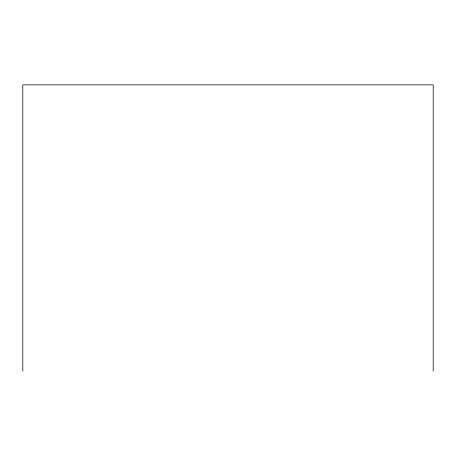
<?xml version="1.0" encoding="UTF-8"?>
<svg xmlns="http://www.w3.org/2000/svg" width="456" height="456" viewBox="0 0 456 456"><rect width="100%" height="100%" fill="white"/><g stroke="black" fill="none" stroke-linecap="round" stroke-linejoin="round"><path stroke-width="0.68" d="M433.2 371.144L433.2 84.856L22.8 84.856L22.8 371.144"/></g></svg>
